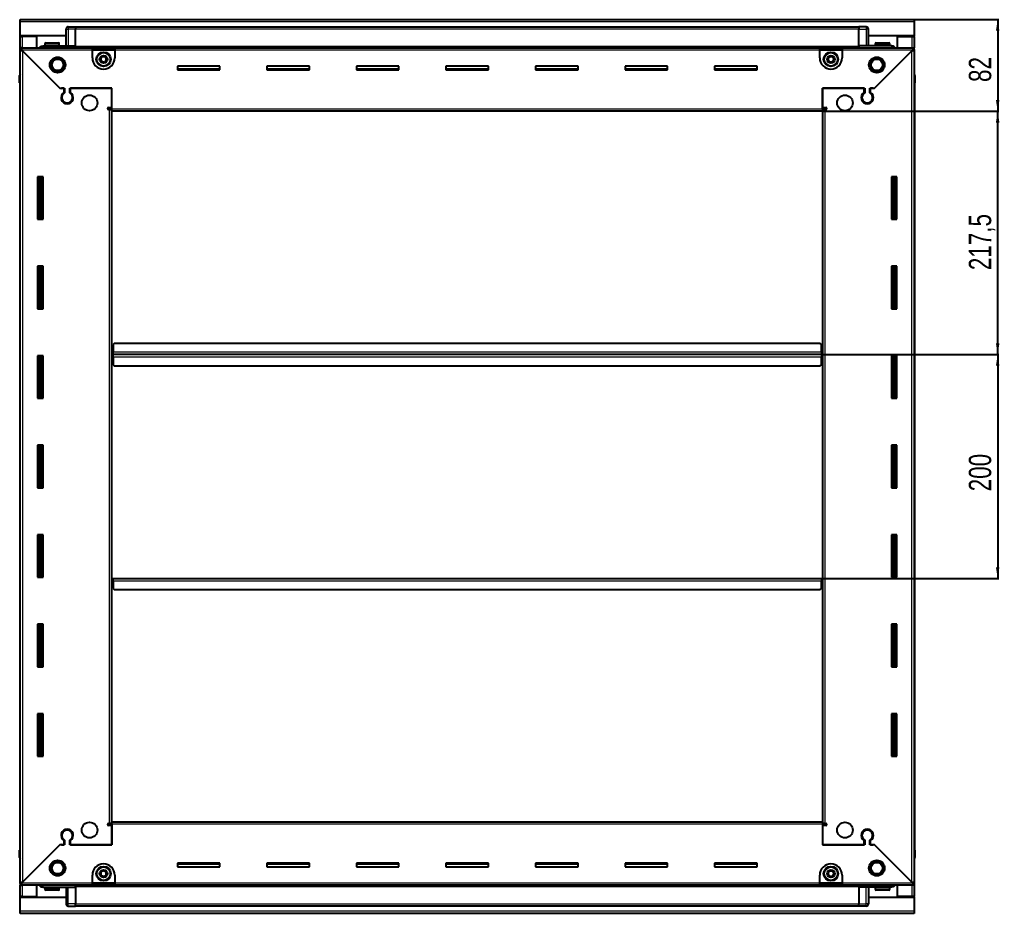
# Model space of a CAD drawing. Header units: millimetres. Extents: x 834 to 3848, y -110 to 2034.
# Drawn here: x 2973 to 3848, y 1077 to 1876 of the extents above; entities that cross this region are included whole.
import ezdxf

# ---------------------------------------------------------------- set-up
doc = ezdxf.new("R2010")
doc.units = ezdxf.units.MM
doc.layers.add('FORMAT', color=7, linetype='Continuous')
doc.styles.add('SLDTEXTSTYLE0', font='TXT', dxfattribs={"width": 0.75})
doc.dimstyles.new('SLDDIMSTYLE0', dxfattribs={"dimtxt": 20, "dimasz": 10, "dimexe": 0, "dimexo": 0.0625, "dimgap": 5, "dimtad": 2, "dimdec": 1, "dimrnd": 1e-09, "dimzin": 12, "dimdsep": 46, "dimtxsty": 'SLDTEXTSTYLE0', "dimsah": 1, "dimcen": 0.09, "dimadec": 0, "dimazin": 3, "dimtfac": 1, "dimtofl": 0, "dimtmove": 0, "dimatfit": 3, "dimfxl": 0, "dimfrac": 2, "dimtolj": 1, "dimtzin": 12, "dimarcsym": 0})

# ---------------------------------------------------------------- blocks, each defined once
blk = doc.blocks.new('_D_5')
at = {"layer": 'FORMAT'}
for p, q in [((3772.1, 1876.26), (3847.59, 1876.26)), ((3846.59, 1876.26), (3846.59, 1794.26)), ((3690.1, 1794.26), (3847.59, 1794.26))]:
    blk.add_line(p, q, dxfattribs=at)
for points in [[(3846.59, 1876.26), (3845.05, 1866.26), (3848.13, 1866.26)], [(3846.59, 1794.26), (3848.13, 1804.26), (3845.05, 1804.26)]]:
    blk.add_solid(points, dxfattribs=at)
at = {"layer": 'FORMAT', "insert": (3820.81, 1820.48), "char_height": 20, "attachment_point": 1, "rotation": 90, "style": 'SLDTEXTSTYLE0'}
blk.add_mtext('82', dxfattribs=at)
blk = doc.blocks.new('_D_6')
at = {"layer": 'FORMAT'}
for p, q in [((3690.1, 1794.26), (3847.59, 1794.26)), ((3846.59, 1576.76), (3846.59, 1794.26)), ((3689.1, 1576.76), (3847.59, 1576.76))]:
    blk.add_line(p, q, dxfattribs=at)
for points in [[(3846.59, 1794.26), (3845.05, 1784.26), (3848.13, 1784.26)], [(3846.59, 1576.76), (3848.13, 1586.76), (3845.05, 1586.76)]]:
    blk.add_solid(points, dxfattribs=at)
at = {"layer": 'FORMAT', "insert": (3820.81, 1652.26), "char_height": 20, "attachment_point": 1, "rotation": 90, "style": 'SLDTEXTSTYLE0'}
blk.add_mtext('217,5', dxfattribs=at)
blk = doc.blocks.new('_D_7')
at = {"layer": 'FORMAT'}
for p, q in [((3689.1, 1576.76), (3847.59, 1576.76)), ((3846.59, 1576.76), (3846.59, 1376.76)), ((3689.1, 1376.76), (3847.59, 1376.76))]:
    blk.add_line(p, q, dxfattribs=at)
for points in [[(3846.59, 1576.76), (3845.05, 1566.76), (3848.13, 1566.76)], [(3846.59, 1376.76), (3848.13, 1386.76), (3845.05, 1386.76)]]:
    blk.add_solid(points, dxfattribs=at)
at = {"layer": 'FORMAT', "insert": (3820.81, 1454.59), "char_height": 20, "attachment_point": 1, "rotation": 90, "style": 'SLDTEXTSTYLE0'}
blk.add_mtext('200', dxfattribs=at)

msp = doc.modelspace()

# ---------------------------------------------------------------- linework, layer by layer
at = {"color": 7, "linetype": 'Continuous', "lineweight": 25}
for p, q in [((2973.09, 1876.26), (3772.09, 1876.26)), ((2973.09, 1874.16), (2973.09, 1876.26)), ((2973.09, 1861.76), (2973.09, 1874.16)), ((3772.09, 1876.26), (3772.09, 1874.16)), ((3772.09, 1874.16), (3772.09, 1861.76)), ((3014.09, 1852.76), (3014.09, 1867.76)), ((3014.77, 1869.26), (3014.77, 1869.26)), ((3016.09, 1869.76), (3022.59, 1869.76)), ((3016.09, 1869.76), (3022.59, 1869.76)), ((3022.59, 1869.76), (3022.59, 1869.76)), ((3022.59, 1869.76), (3022.59, 1869.76)), ((3022.59, 1869.76), (3022.59, 1867.76)), ((3722.59, 1869.61), (3022.59, 1869.61)), ((3022.59, 1852.76), (3022.59, 1867.76)), ((3722.59, 1869.76), (3722.59, 1869.76)), ((3729.09, 1869.76), (3722.59, 1869.76)), ((3729.09, 1869.76), (3722.59, 1869.76)), ((3722.59, 1869.76), (3722.59, 1867.76)), ((3722.59, 1852.76), (3722.59, 1867.76)), ((3731.09, 1867.76), (3731.09, 1867.76)), ((3731.09, 1852.76), (3731.09, 1867.76)), ((3014.09, 1861.76), (2973.09, 1861.76)), ((2973.09, 1861.26), (2973.09, 1861.76)), ((2973.09, 1851.01), (2973.09, 1861.26)), ((2973.09, 1861.26), (2975.19, 1861.26)), ((2974.59, 1861.26), (2974.59, 1861.76)), ((2988.09, 1861.26), (2975.19, 1861.26)), ((2988.09, 1851.01), (2988.09, 1861.26)), ((3772.09, 1861.76), (3731.09, 1861.76)), ((3757.09, 1851.01), (3757.09, 1861.26)), ((3757.09, 1861.26), (3769.99, 1861.26)), ((3769.99, 1861.26), (3772.09, 1861.26)), ((3770.59, 1861.26), (3770.59, 1861.76)), ((3772.09, 1861.26), (3772.09, 1861.76)), ((3772.09, 1861.26), (3772.09, 1851.01)), ((2973.09, 1849.51), (2973.09, 1851.01)), ((2973.09, 1851.01), (2974.09, 1851.01)), ((2973.09, 1849.01), (2973.09, 1849.51)), ((2973.09, 1849.51), (2974.09, 1849.51)), ((2973.09, 1104.51), (2973.09, 1849.01)), ((2974.59, 1849.01), (2973.09, 1849.01)), ((2974.09, 1851.01), (3037.59, 1851.01)), ((2974.09, 1849.51), (2974.09, 1851.01)), ((2974.69, 1848.91), (3008.59, 1815.01)), ((3009.29, 1814.31), (2975.19, 1848.41)), ((2993.59, 1852.76), (3022.59, 1852.76)), ((2995.09, 1854.66), (2995.09, 1852.76)), ((2995.89, 1855.46), (3007.29, 1855.46)), ((3008.09, 1852.76), (3008.09, 1854.66)), ((3022.59, 1852.76), (3022.59, 1852.26)), ((3022.59, 1851.61), (3722.59, 1851.61)), ((3037.59, 1848.91), (3037.59, 1851.01)), ((3037.59, 1851.01), (3057.59, 1851.01)), ((3037.59, 1849.51), (3057.59, 1849.51)), ((3037.59, 1842.01), (3037.59, 1848.91)), ((3057.59, 1851.01), (3687.59, 1851.01)), ((3057.59, 1851.01), (3057.59, 1848.91)), ((3057.59, 1848.91), (3057.59, 1842.01)), ((3687.59, 1848.91), (3687.59, 1851.01)), ((3687.59, 1851.01), (3707.59, 1851.01)), ((3687.59, 1849.51), (3707.59, 1849.51)), ((3687.59, 1842.01), (3687.59, 1848.91)), ((3707.59, 1851.01), (3771.09, 1851.01)), ((3707.59, 1851.01), (3707.59, 1848.91)), ((3707.59, 1848.91), (3707.59, 1842.01)), ((3722.59, 1852.76), (3722.59, 1852.26)), ((3751.59, 1852.76), (3722.59, 1852.76)), ((3769.99, 1848.41), (3735.89, 1814.31)), ((3736.59, 1815.01), (3770.49, 1848.91)), ((3737.09, 1854.66), (3737.09, 1852.76)), ((3737.89, 1855.46), (3749.29, 1855.46)), ((3750.09, 1852.76), (3750.09, 1854.66)), ((3770.59, 1849.01), (3772.09, 1849.01)), ((3771.09, 1849.51), (3771.09, 1851.01)), ((3771.09, 1851.01), (3772.09, 1851.01)), ((3771.09, 1849.51), (3772.09, 1849.51)), ((3772.09, 1849.51), (3772.09, 1851.01)), ((3772.09, 1849.51), (3772.09, 1849.01)), ((3772.09, 1849.01), (3772.09, 1104.51)), ((3151.59, 1834.76), (3113.59, 1834.76)), ((3113.59, 1834.76), (3113.59, 1831.26)), ((3151.59, 1832.01), (3113.59, 1832.01)), ((3113.59, 1831.26), (3151.59, 1831.26)), ((3151.59, 1831.26), (3151.59, 1834.76)), ((3231.59, 1834.76), (3193.59, 1834.76)), ((3193.59, 1834.76), (3193.59, 1831.26)), ((3231.59, 1832.01), (3193.59, 1832.01)), ((3193.59, 1831.26), (3231.59, 1831.26)), ((3231.59, 1831.26), (3231.59, 1834.76)), ((3311.59, 1834.76), (3273.59, 1834.76)), ((3273.59, 1834.76), (3273.59, 1831.26)), ((3311.59, 1832.01), (3273.59, 1832.01)), ((3273.59, 1831.26), (3311.59, 1831.26)), ((3311.59, 1831.26), (3311.59, 1834.76)), ((3391.59, 1834.76), (3353.59, 1834.76)), ((3353.59, 1834.76), (3353.59, 1831.26)), ((3391.59, 1832.01), (3353.59, 1832.01)), ((3353.59, 1831.26), (3391.59, 1831.26)), ((3391.59, 1831.26), (3391.59, 1834.76)), ((3471.59, 1834.76), (3433.59, 1834.76)), ((3433.59, 1834.76), (3433.59, 1831.26)), ((3471.59, 1832.01), (3433.59, 1832.01)), ((3433.59, 1831.26), (3471.59, 1831.26)), ((3471.59, 1831.26), (3471.59, 1834.76)), ((3551.59, 1834.76), (3513.59, 1834.76)), ((3513.59, 1834.76), (3513.59, 1831.26)), ((3551.59, 1832.01), (3513.59, 1832.01)), ((3513.59, 1831.26), (3551.59, 1831.26)), ((3551.59, 1831.26), (3551.59, 1834.76)), ((3631.59, 1834.76), (3593.59, 1834.76)), ((3593.59, 1834.76), (3593.59, 1831.26)), ((3631.59, 1832.01), (3593.59, 1832.01)), ((3593.59, 1831.26), (3631.59, 1831.26)), ((3631.59, 1831.26), (3631.59, 1834.76)), ((2972.59, 1826.26), (2972.59, 1819.76)), ((2972.59, 1819.76), (2972.59, 1826.26)), ((3772.09, 1827.58), (3772.09, 1827.58)), ((3772.59, 1826.26), (3772.59, 1819.76)), ((3772.59, 1819.76), (3772.59, 1826.26)), ((2972.59, 1819.76), (2972.59, 1819.76)), ((2973.09, 1819.76), (2972.59, 1819.76)), ((2972.74, 1819.76), (2972.74, 1133.76)), ((3008.59, 1815.01), (3012.79, 1815.01)), ((3009.99, 1815.01), (3009.29, 1814.31)), ((3012.09, 1815.01), (3009.99, 1815.01)), ((3012.09, 1815.01), (3012.09, 1811.12)), ((3012.79, 1815.01), (3012.79, 1810.72)), ((3017.39, 1815.01), (3055.09, 1815.01)), ((3017.39, 1810.72), (3017.39, 1815.01)), ((3018.09, 1811.12), (3018.09, 1815.01)), ((3055.09, 1815.01), (3018.09, 1815.01)), ((3055.09, 1796.36), (3055.09, 1815.01)), ((3055.09, 1797.76), (3055.09, 1815.01)), ((3690.09, 1815.01), (3727.79, 1815.01)), ((3690.09, 1796.36), (3690.09, 1815.01)), ((3690.09, 1815.01), (3690.09, 1797.76)), ((3727.09, 1815.01), (3690.09, 1815.01)), ((3727.09, 1815.01), (3727.09, 1811.12)), ((3727.79, 1815.01), (3727.79, 1810.72)), ((3732.39, 1815.01), (3736.59, 1815.01)), ((3732.39, 1810.72), (3732.39, 1815.01)), ((3735.19, 1815.01), (3733.09, 1815.01)), ((3733.09, 1811.12), (3733.09, 1815.01)), ((3735.89, 1814.31), (3735.19, 1815.01)), ((3772.09, 1819.76), (3772.59, 1819.76)), ((3772.44, 1133.76), (3772.44, 1819.76)), ((3772.59, 1819.76), (3772.59, 1819.76)), ((3772.59, 1819.76), (3772.59, 1819.76)), ((3013.09, 1802.14), (3013.09, 1801.38)), ((3052.24, 1797.76), (3055.09, 1797.76)), ((3052.99, 1795.76), (3052.24, 1795.76)), ((3052.99, 1795.76), (3055.09, 1795.76)), ((3055.09, 1796.76), (3053.09, 1796.76)), ((3053.09, 1796.76), (3053.09, 1795.76)), ((3055.09, 1794.26), (3055.09, 1796.36)), ((3690.09, 1797.76), (3692.94, 1797.76)), ((3692.09, 1796.76), (3690.09, 1796.76)), ((3690.09, 1796.36), (3690.09, 1794.26)), ((3690.09, 1795.76), (3692.19, 1795.76)), ((3692.09, 1795.76), (3692.09, 1796.76)), ((3692.94, 1795.76), (3692.19, 1795.76)), ((3732.09, 1802.14), (3732.09, 1801.38)), ((3690.09, 1794.26), (3055.09, 1794.26)), ((3055.09, 1159.26), (3055.09, 1794.26)), ((3690.09, 1794.26), (3690.09, 1159.26)), ((2993.59, 1735.76), (2988.59, 1735.76)), ((2988.59, 1735.76), (2988.59, 1697.76)), ((2990.74, 1697.76), (2990.74, 1735.76)), ((2992.53, 1697.76), (2992.53, 1735.76)), ((2992.57, 1697.76), (2992.57, 1735.76)), ((2993.59, 1697.76), (2993.59, 1735.76)), ((3751.59, 1735.76), (3751.59, 1697.76)), ((3756.59, 1735.76), (3751.59, 1735.76)), ((3752.61, 1735.76), (3752.61, 1697.76)), ((3752.65, 1735.76), (3752.65, 1697.76)), ((3754.44, 1735.76), (3754.44, 1697.76)), ((3756.59, 1697.76), (3756.59, 1735.76)), ((2988.59, 1697.76), (2993.59, 1697.76)), ((3751.59, 1697.76), (3756.59, 1697.76)), ((2993.59, 1655.76), (2988.59, 1655.76)), ((2988.59, 1655.76), (2988.59, 1617.76)), ((2990.74, 1617.76), (2990.74, 1655.76)), ((2992.53, 1617.76), (2992.53, 1655.76)), ((2992.57, 1617.76), (2992.57, 1655.76)), ((2993.59, 1617.76), (2993.59, 1655.76)), ((3751.59, 1655.76), (3751.59, 1617.76)), ((3756.59, 1655.76), (3751.59, 1655.76)), ((3752.61, 1655.76), (3752.61, 1617.76)), ((3752.65, 1655.76), (3752.65, 1617.76)), ((3754.44, 1655.76), (3754.44, 1617.76)), ((3756.59, 1617.76), (3756.59, 1655.76)), ((2988.59, 1617.76), (2993.59, 1617.76)), ((3751.59, 1617.76), (3756.59, 1617.76)), ((3057.09, 1586.76), (3056.09, 1585.76)), ((3056.09, 1585.76), (3056.09, 1578.86)), ((3688.09, 1586.76), (3057.09, 1586.76)), ((3689.09, 1585.76), (3688.09, 1586.76)), ((3689.09, 1578.86), (3689.09, 1585.76)), ((3055.84, 1576.76), (3055.09, 1576.76)), ((3056.09, 1579.61), (3055.84, 1579.61)), ((3055.84, 1579.61), (3055.84, 1576.76)), ((3055.84, 1576.76), (3055.84, 1573.91)), ((3056.09, 1576.76), (3056.09, 1578.86)), ((3689.09, 1576.76), (3056.09, 1576.76)), ((3056.09, 1574.66), (3056.09, 1576.76)), ((3689.34, 1579.61), (3689.09, 1579.61)), ((3689.09, 1578.86), (3689.09, 1576.76)), ((3689.09, 1576.76), (3689.09, 1574.66)), ((3689.34, 1576.76), (3689.34, 1579.61)), ((3690.09, 1576.76), (3689.34, 1576.76)), ((3689.34, 1573.91), (3689.34, 1576.76)), ((2993.59, 1575.76), (2988.59, 1575.76)), ((2988.59, 1575.76), (2988.59, 1537.76)), ((2990.74, 1537.76), (2990.74, 1575.76)), ((2992.53, 1537.76), (2992.53, 1575.76)), ((2992.57, 1537.76), (2992.57, 1575.76)), ((2993.59, 1537.76), (2993.59, 1575.76)), ((3055.84, 1573.91), (3056.09, 1573.91)), ((3056.09, 1574.66), (3056.09, 1567.76)), ((3056.09, 1567.76), (3057.09, 1566.76)), ((3688.09, 1566.76), (3689.09, 1567.76)), ((3689.09, 1567.76), (3689.09, 1574.66)), ((3689.09, 1573.91), (3689.34, 1573.91)), ((3751.59, 1575.76), (3751.59, 1537.76)), ((3756.59, 1575.76), (3751.59, 1575.76)), ((3752.61, 1575.76), (3752.61, 1537.76)), ((3752.65, 1575.76), (3752.65, 1537.76)), ((3754.44, 1575.76), (3754.44, 1537.76)), ((3756.59, 1537.76), (3756.59, 1575.76)), ((3057.09, 1566.76), (3688.09, 1566.76)), ((2988.59, 1537.76), (2993.59, 1537.76)), ((3751.59, 1537.76), (3756.59, 1537.76)), ((2993.59, 1495.76), (2988.59, 1495.76)), ((2988.59, 1495.76), (2988.59, 1457.76)), ((2990.74, 1457.76), (2990.74, 1495.76)), ((2992.53, 1457.76), (2992.53, 1495.76)), ((2992.57, 1457.76), (2992.57, 1495.76)), ((2993.59, 1457.76), (2993.59, 1495.76)), ((3751.59, 1495.76), (3751.59, 1457.76)), ((3756.59, 1495.76), (3751.59, 1495.76)), ((3752.61, 1495.76), (3752.61, 1457.76)), ((3752.65, 1495.76), (3752.65, 1457.76)), ((3754.44, 1495.76), (3754.44, 1457.76)), ((3756.59, 1457.76), (3756.59, 1495.76)), ((2988.59, 1457.76), (2993.59, 1457.76)), ((3751.59, 1457.76), (3756.59, 1457.76)), ((2993.59, 1415.76), (2988.59, 1415.76)), ((2988.59, 1415.76), (2988.59, 1377.76)), ((2990.74, 1377.76), (2990.74, 1415.76)), ((2992.53, 1377.76), (2992.53, 1415.76)), ((2992.57, 1377.76), (2992.57, 1415.76)), ((2993.59, 1377.76), (2993.59, 1415.76)), ((3751.59, 1415.76), (3751.59, 1377.76)), ((3756.59, 1415.76), (3751.59, 1415.76)), ((3752.61, 1415.76), (3752.61, 1377.76)), ((3752.65, 1415.76), (3752.65, 1377.76)), ((3754.44, 1415.76), (3754.44, 1377.76)), ((3756.59, 1377.76), (3756.59, 1415.76)), ((2988.59, 1377.76), (2993.59, 1377.76)), ((3055.09, 1376.76), (3055.84, 1376.76)), ((3055.84, 1376.76), (3055.84, 1373.91)), ((3056.09, 1374.66), (3056.09, 1376.76)), ((3056.09, 1376.76), (3689.09, 1376.76)), ((3056.09, 1374.66), (3056.09, 1367.76)), ((3689.09, 1376.76), (3689.09, 1374.66)), ((3689.09, 1367.76), (3689.09, 1374.66)), ((3689.34, 1373.91), (3689.34, 1376.76)), ((3689.34, 1376.76), (3690.09, 1376.76)), ((3751.59, 1377.76), (3756.59, 1377.76)), ((3055.84, 1373.91), (3056.09, 1373.91)), ((3056.09, 1367.76), (3057.09, 1366.76)), ((3057.09, 1366.76), (3688.09, 1366.76)), ((3688.09, 1366.76), (3689.09, 1367.76)), ((3689.09, 1373.91), (3689.34, 1373.91)), ((2993.59, 1335.76), (2988.59, 1335.76)), ((2988.59, 1335.76), (2988.59, 1297.76)), ((2990.74, 1297.76), (2990.74, 1335.76)), ((2992.53, 1297.76), (2992.53, 1335.76)), ((2992.57, 1297.76), (2992.57, 1335.76)), ((2993.59, 1297.76), (2993.59, 1335.76)), ((3751.59, 1335.76), (3751.59, 1297.76)), ((3756.59, 1335.76), (3751.59, 1335.76)), ((3752.61, 1335.76), (3752.61, 1297.76)), ((3752.65, 1335.76), (3752.65, 1297.76)), ((3754.44, 1335.76), (3754.44, 1297.76)), ((3756.59, 1297.76), (3756.59, 1335.76)), ((2988.59, 1297.76), (2993.59, 1297.76)), ((3751.59, 1297.76), (3756.59, 1297.76)), ((2993.59, 1255.76), (2988.59, 1255.76)), ((2988.59, 1255.76), (2988.59, 1217.76)), ((2990.74, 1217.76), (2990.74, 1255.76)), ((2992.53, 1217.76), (2992.53, 1255.76)), ((2992.57, 1217.76), (2992.57, 1255.76)), ((2993.59, 1217.76), (2993.59, 1255.76)), ((3751.59, 1255.76), (3751.59, 1217.76)), ((3756.59, 1255.76), (3751.59, 1255.76)), ((3752.61, 1255.76), (3752.61, 1217.76)), ((3752.65, 1255.76), (3752.65, 1217.76)), ((3754.44, 1255.76), (3754.44, 1217.76)), ((3756.59, 1217.76), (3756.59, 1255.76)), ((2988.59, 1217.76), (2993.59, 1217.76)), ((3751.59, 1217.76), (3756.59, 1217.76)), ((3052.24, 1157.76), (3052.99, 1157.76)), ((3055.09, 1155.76), (3052.24, 1155.76)), ((3055.09, 1157.76), (3052.99, 1157.76)), ((3053.09, 1157.76), (3053.09, 1156.76)), ((3053.09, 1156.76), (3055.09, 1156.76)), ((3055.09, 1157.16), (3055.09, 1159.26)), ((3055.09, 1159.26), (3690.09, 1159.26)), ((3055.09, 1157.16), (3055.09, 1138.51)), ((3055.09, 1138.51), (3055.09, 1155.76)), ((3690.09, 1159.26), (3690.09, 1157.16)), ((3692.19, 1157.76), (3690.09, 1157.76)), ((3690.09, 1157.16), (3690.09, 1138.51)), ((3690.09, 1156.76), (3692.09, 1156.76)), ((3690.09, 1155.76), (3690.09, 1138.51)), ((3692.94, 1155.76), (3690.09, 1155.76)), ((3692.09, 1156.76), (3692.09, 1157.76)), ((3692.19, 1157.76), (3692.94, 1157.76)), ((3013.09, 1152.13), (3013.09, 1151.37)), ((3732.09, 1152.13), (3732.09, 1151.37)), ((3008.59, 1138.51), (2974.69, 1104.61)), ((2975.19, 1105.11), (3009.29, 1139.21)), ((3012.79, 1138.51), (3008.59, 1138.51)), ((3009.29, 1139.21), (3009.99, 1138.51)), ((3009.99, 1138.51), (3012.09, 1138.51)), ((3012.09, 1142.4), (3012.09, 1138.51)), ((3012.79, 1142.79), (3012.79, 1138.51)), ((3017.39, 1138.51), (3017.39, 1142.79)), ((3055.09, 1138.51), (3017.39, 1138.51)), ((3018.09, 1138.51), (3018.09, 1142.4)), ((3018.09, 1138.51), (3055.09, 1138.51)), ((3727.79, 1138.51), (3690.09, 1138.51)), ((3690.09, 1138.51), (3727.09, 1138.51)), ((3727.09, 1142.4), (3727.09, 1138.51)), ((3727.79, 1142.79), (3727.79, 1138.51)), ((3732.39, 1138.51), (3732.39, 1142.79)), ((3736.59, 1138.51), (3732.39, 1138.51)), ((3733.09, 1138.51), (3733.09, 1142.4)), ((3733.09, 1138.51), (3735.19, 1138.51)), ((3735.19, 1138.51), (3735.89, 1139.21)), ((3735.89, 1139.21), (3769.99, 1105.11)), ((3770.49, 1104.61), (3736.59, 1138.51)), ((2972.59, 1133.76), (2972.59, 1133.76)), ((2972.59, 1127.26), (2972.59, 1133.76)), ((2972.59, 1133.76), (2972.59, 1133.76)), ((2972.59, 1133.76), (2972.59, 1127.26)), ((2973.09, 1133.76), (2972.59, 1133.76)), ((3772.09, 1133.76), (3772.59, 1133.76)), ((3772.59, 1133.76), (3772.59, 1133.76)), ((3772.59, 1127.26), (3772.59, 1133.76)), ((3772.59, 1133.76), (3772.59, 1127.26)), ((2973.09, 1125.93), (2973.09, 1125.93)), ((3151.59, 1122.26), (3113.59, 1122.26)), ((3113.59, 1122.26), (3113.59, 1118.76)), ((3113.59, 1121.51), (3151.59, 1121.51)), ((3151.59, 1118.76), (3151.59, 1122.26)), ((3231.59, 1122.26), (3193.59, 1122.26)), ((3193.59, 1122.26), (3193.59, 1118.76)), ((3193.59, 1121.51), (3231.59, 1121.51)), ((3231.59, 1118.76), (3231.59, 1122.26)), ((3311.59, 1122.26), (3273.59, 1122.26)), ((3273.59, 1122.26), (3273.59, 1118.76)), ((3273.59, 1121.51), (3311.59, 1121.51)), ((3311.59, 1118.76), (3311.59, 1122.26)), ((3391.59, 1122.26), (3353.59, 1122.26)), ((3353.59, 1122.26), (3353.59, 1118.76)), ((3353.59, 1121.51), (3391.59, 1121.51)), ((3391.59, 1118.76), (3391.59, 1122.26)), ((3471.59, 1122.26), (3433.59, 1122.26)), ((3433.59, 1122.26), (3433.59, 1118.76)), ((3433.59, 1121.51), (3471.59, 1121.51)), ((3471.59, 1118.76), (3471.59, 1122.26)), ((3551.59, 1122.26), (3513.59, 1122.26)), ((3513.59, 1122.26), (3513.59, 1118.76)), ((3513.59, 1121.51), (3551.59, 1121.51)), ((3551.59, 1118.76), (3551.59, 1122.26)), ((3631.59, 1122.26), (3593.59, 1122.26)), ((3593.59, 1122.26), (3593.59, 1118.76)), ((3593.59, 1121.51), (3631.59, 1121.51)), ((3631.59, 1118.76), (3631.59, 1122.26)), ((3113.59, 1118.76), (3151.59, 1118.76)), ((3193.59, 1118.76), (3231.59, 1118.76)), ((3273.59, 1118.76), (3311.59, 1118.76)), ((3353.59, 1118.76), (3391.59, 1118.76)), ((3433.59, 1118.76), (3471.59, 1118.76)), ((3513.59, 1118.76), (3551.59, 1118.76)), ((3593.59, 1118.76), (3631.59, 1118.76)), ((2973.09, 1104.01), (2973.09, 1104.51)), ((2974.59, 1104.51), (2973.09, 1104.51)), ((2973.09, 1104.01), (2973.09, 1102.51)), ((2974.09, 1104.01), (2973.09, 1104.01)), ((2974.09, 1104.01), (2974.09, 1102.51)), ((3037.59, 1104.61), (3037.59, 1111.51)), ((3037.59, 1102.51), (3037.59, 1104.61)), ((3057.59, 1104.01), (3037.59, 1104.01)), ((3057.59, 1111.51), (3057.59, 1104.61)), ((3057.59, 1104.61), (3057.59, 1102.51)), ((3687.59, 1104.61), (3687.59, 1111.51)), ((3687.59, 1102.51), (3687.59, 1104.61)), ((3707.59, 1104.01), (3687.59, 1104.01)), ((3707.59, 1111.51), (3707.59, 1104.61)), ((3707.59, 1104.61), (3707.59, 1102.51)), ((3770.59, 1104.51), (3772.09, 1104.51)), ((3771.09, 1104.01), (3771.09, 1102.51)), ((3772.09, 1104.01), (3771.09, 1104.01)), ((3772.09, 1104.51), (3772.09, 1104.01)), ((3772.09, 1104.01), (3772.09, 1102.51)), ((2973.09, 1092.26), (2973.09, 1102.51)), ((2974.09, 1102.51), (2973.09, 1102.51)), ((3037.59, 1102.51), (2974.09, 1102.51)), ((2988.09, 1092.26), (2988.09, 1102.51)), ((2993.59, 1100.76), (3022.59, 1100.76)), ((2995.09, 1100.76), (2995.09, 1098.86)), ((2999.67, 1098.06), (2995.89, 1098.06)), ((3007.29, 1098.06), (2999.67, 1098.06)), ((3008.09, 1098.86), (3008.09, 1100.76)), ((3014.09, 1100.76), (3014.09, 1085.76)), ((3722.59, 1101.91), (3022.59, 1101.91)), ((3022.59, 1100.76), (3022.59, 1101.26)), ((3022.59, 1100.76), (3022.59, 1085.76)), ((3057.59, 1102.51), (3037.59, 1102.51)), ((3687.59, 1102.51), (3057.59, 1102.51)), ((3707.59, 1102.51), (3687.59, 1102.51)), ((3771.09, 1102.51), (3707.59, 1102.51)), ((3722.59, 1100.76), (3722.59, 1101.26)), ((3751.59, 1100.76), (3722.59, 1100.76)), ((3722.59, 1100.76), (3722.59, 1085.76)), ((3731.09, 1100.76), (3731.09, 1085.76)), ((3737.09, 1100.76), (3737.09, 1098.86)), ((3744.88, 1098.06), (3737.89, 1098.06)), ((3749.29, 1098.06), (3744.88, 1098.06)), ((3750.09, 1098.86), (3750.09, 1100.76)), ((3757.09, 1092.26), (3757.09, 1102.51)), ((3772.09, 1102.51), (3771.09, 1102.51)), ((3772.09, 1102.51), (3772.09, 1092.26)), ((2975.19, 1092.26), (2973.09, 1092.26)), ((2973.09, 1091.76), (2973.09, 1092.26)), ((2973.09, 1079.36), (2973.09, 1091.76)), ((2973.09, 1091.76), (3014.09, 1091.76)), ((2974.59, 1091.76), (2974.59, 1092.26)), ((2975.19, 1092.26), (2988.09, 1092.26)), ((3014.09, 1085.76), (3014.09, 1085.76)), ((3022.59, 1083.76), (3022.59, 1085.76)), ((3722.59, 1083.76), (3722.59, 1085.76)), ((3731.09, 1091.76), (3772.09, 1091.76)), ((3769.99, 1092.26), (3757.09, 1092.26)), ((3772.09, 1092.26), (3769.99, 1092.26)), ((3770.59, 1091.76), (3770.59, 1092.26)), ((3772.09, 1091.76), (3772.09, 1092.26)), ((3772.09, 1091.76), (3772.09, 1079.36)), ((2973.09, 1077.26), (2973.09, 1079.36)), ((3772.09, 1077.26), (2973.09, 1077.26)), ((3016.09, 1083.76), (3022.59, 1083.76)), ((3016.09, 1083.76), (3022.59, 1083.76)), ((3022.59, 1083.91), (3722.59, 1083.91)), ((3022.59, 1083.76), (3022.59, 1083.76)), ((3722.59, 1083.76), (3722.59, 1083.76)), ((3729.09, 1083.76), (3722.59, 1083.76)), ((3722.59, 1083.76), (3722.59, 1083.76)), ((3729.09, 1083.76), (3722.59, 1083.76)), ((3730.41, 1084.26), (3730.41, 1084.26)), ((3772.09, 1079.36), (3772.09, 1077.26))]:
    msp.add_line(p, q, dxfattribs=at)
at = {"color": 8, "linetype": 'Continuous', "lineweight": 18}
for p, q in [((3772.09, 1874.16), (2973.09, 1874.16)), ((3014.09, 1867.76), (3016.09, 1867.76)), ((3016.09, 1869.76), (3016.09, 1867.76)), ((3016.09, 1867.76), (3016.09, 1852.76)), ((3022.59, 1867.76), (3016.09, 1867.76)), ((3722.59, 1867.61), (3022.59, 1867.61)), ((3722.59, 1867.76), (3729.09, 1867.76)), ((3729.09, 1869.76), (3729.09, 1867.76)), ((3729.09, 1867.76), (3729.09, 1852.76)), ((3731.09, 1867.76), (3729.09, 1867.76)), ((2975.19, 1861.26), (2975.19, 1861.76)), ((2975.19, 1851.01), (2975.19, 1861.26)), ((3769.99, 1861.76), (3769.99, 1861.26)), ((3769.99, 1861.26), (3769.99, 1851.01)), ((3037.59, 1848.91), (2974.69, 1848.91)), ((2975.19, 1848.41), (2975.19, 1105.11)), ((2995.09, 1854.66), (3008.09, 1854.66)), ((3722.59, 1852.26), (3022.59, 1852.26)), ((3722.59, 1851.02), (3022.59, 1851.02)), ((3037.59, 1848.91), (3057.59, 1848.91)), ((3687.59, 1848.91), (3057.59, 1848.91)), ((3687.59, 1848.91), (3707.59, 1848.91)), ((3770.49, 1848.91), (3707.59, 1848.91)), ((3737.09, 1854.66), (3750.09, 1854.66)), ((3769.99, 1105.11), (3769.99, 1848.41)), ((2973.09, 1826.26), (2972.59, 1826.26)), ((3772.09, 1826.26), (3772.59, 1826.26)), ((3052.99, 1157.76), (3052.99, 1795.76)), ((3055.09, 1796.36), (3690.09, 1796.36)), ((3692.19, 1795.76), (3692.19, 1157.76)), ((2990.09, 1735.76), (2990.09, 1697.76)), ((2991.33, 1735.76), (2991.33, 1697.76)), ((3753.86, 1697.76), (3753.86, 1735.76)), ((3755.09, 1697.76), (3755.09, 1735.76)), ((2990.09, 1655.76), (2990.09, 1617.76)), ((2991.33, 1655.76), (2991.33, 1617.76)), ((3753.86, 1617.76), (3753.86, 1655.76)), ((3755.09, 1617.76), (3755.09, 1655.76)), ((3689.09, 1578.86), (3056.09, 1578.86)), ((2990.09, 1575.76), (2990.09, 1537.76)), ((2991.33, 1575.76), (2991.33, 1537.76)), ((3056.09, 1574.66), (3689.09, 1574.66)), ((3753.86, 1537.76), (3753.86, 1575.76)), ((3755.09, 1537.76), (3755.09, 1575.76)), ((2990.09, 1495.76), (2990.09, 1457.76)), ((2991.33, 1495.76), (2991.33, 1457.76)), ((3753.86, 1457.76), (3753.86, 1495.76)), ((3755.09, 1457.76), (3755.09, 1495.76)), ((2990.09, 1415.76), (2990.09, 1377.76)), ((2991.33, 1415.76), (2991.33, 1377.76)), ((3753.86, 1377.76), (3753.86, 1415.76)), ((3755.09, 1377.76), (3755.09, 1415.76)), ((3056.09, 1374.66), (3689.09, 1374.66)), ((2990.09, 1335.76), (2990.09, 1297.76)), ((2991.33, 1335.76), (2991.33, 1297.76)), ((3753.86, 1297.76), (3753.86, 1335.76)), ((3755.09, 1297.76), (3755.09, 1335.76)), ((2990.09, 1255.76), (2990.09, 1217.76)), ((2991.33, 1255.76), (2991.33, 1217.76)), ((3753.86, 1217.76), (3753.86, 1255.76)), ((3755.09, 1217.76), (3755.09, 1255.76)), ((3690.09, 1157.16), (3055.09, 1157.16)), ((2973.09, 1127.26), (2972.59, 1127.26)), ((3772.09, 1127.26), (3772.59, 1127.26)), ((2974.69, 1104.61), (3037.59, 1104.61)), ((3057.59, 1104.61), (3037.59, 1104.61)), ((3057.59, 1104.61), (3687.59, 1104.61)), ((3707.59, 1104.61), (3687.59, 1104.61)), ((3707.59, 1104.61), (3770.49, 1104.61)), ((2975.19, 1092.26), (2975.19, 1102.51)), ((2999.4, 1098.86), (2995.09, 1098.86)), ((3008.09, 1098.86), (2999.4, 1098.86)), ((3016.09, 1085.76), (3016.09, 1100.76)), ((3022.59, 1102.49), (3722.59, 1102.49)), ((3022.59, 1101.26), (3722.59, 1101.26)), ((3729.09, 1085.76), (3729.09, 1100.76)), ((3745.07, 1098.86), (3737.09, 1098.86)), ((3750.09, 1098.86), (3745.07, 1098.86)), ((3769.99, 1102.51), (3769.99, 1092.26)), ((2975.19, 1091.76), (2975.19, 1092.26)), ((3014.09, 1085.76), (3016.09, 1085.76)), ((3022.59, 1085.76), (3016.09, 1085.76)), ((3016.09, 1083.76), (3016.09, 1085.76)), ((3022.59, 1085.91), (3722.59, 1085.91)), ((3722.59, 1085.76), (3729.09, 1085.76)), ((3731.09, 1085.76), (3729.09, 1085.76)), ((3729.09, 1083.76), (3729.09, 1085.76)), ((3769.99, 1092.26), (3769.99, 1091.76)), ((3772.09, 1079.36), (2973.09, 1079.36))]:
    msp.add_line(p, q, dxfattribs=at)
at = {"color": 7, "linetype": 'Continuous', "lineweight": 25}
for centre, radius in [((3006.59, 1835.76), 7), ((3006.59, 1835.76), 6.02), ((3006.59, 1835.76), 5.1), ((3047.59, 1840.76), 6.5), ((3047.59, 1840.76), 3.46), ((3697.59, 1840.76), 6.5), ((3697.59, 1840.76), 3.46), ((3738.59, 1835.76), 7), ((3738.59, 1835.76), 6.03), ((3738.59, 1835.76), 5.1), ((3035.09, 1801.76), 7), ((3710.09, 1801.76), 7), ((3035.09, 1151.76), 7), ((3710.09, 1151.76), 7), ((3006.59, 1117.76), 7), ((3006.59, 1117.76), 6.02), ((3006.59, 1117.76), 5.1), ((3738.59, 1117.76), 7), ((3738.59, 1117.76), 6.02), ((3738.59, 1117.76), 5.1), ((3047.59, 1112.76), 6.5), ((3047.59, 1112.76), 3.46), ((3697.59, 1112.76), 6.5), ((3697.59, 1112.76), 3.46)]:
    msp.add_circle(centre, radius, dxfattribs=at)
at = {"color": 8, "linetype": 'Continuous', "lineweight": 18}
for centre in [(3047.59, 1840.76), (3697.59, 1840.76), (3047.59, 1112.76), (3697.59, 1112.76)]:
    msp.add_circle(centre, 5.7, dxfattribs=at)
at = {"color": 7, "linetype": 'Continuous', "lineweight": 25}
for centre, radius, start, end in [((3016.09, 1867.76), 2, 90, 180), ((3016.09, 1867.76), 2, 123.94202, 131.40962), ((3016.09, 1867.76), 2, 90, 108.58003), ((3729.09, 1867.76), 2, 0, 90), ((3729.09, 1867.76), 2, 0, 90), ((2995.89, 1854.66), 0.8, 90, 180), ((3007.29, 1854.66), 0.8, 0, 90), ((3013.89, 1852.96), 0.2, 270, 0), ((3731.29, 1852.96), 0.2, 180, 270), ((3737.89, 1854.66), 0.8, 90, 180), ((3749.29, 1854.66), 0.8, 0, 90), ((3047.59, 1842.01), 10, 180, 270), ((3047.59, 1840.76), 2.5, 134.01559, 194.01559), ((3047.59, 1840.76), 2.5, 194.01559, 254.01559), ((3047.59, 1840.76), 2.5, 74.01559, 134.01559), ((3047.59, 1840.76), 2.5, 254.01559, 314.01559), ((3047.59, 1842.01), 10, 270, 0), ((3047.59, 1840.76), 2.5, 14.01559, 74.01559), ((3047.59, 1840.76), 2.5, 314.01559, 14.01559), ((3697.59, 1842.01), 10, 180, 270), ((3697.59, 1840.76), 2.5, 160.11158, 220.11158), ((3697.59, 1840.76), 2.5, 100.11158, 160.11158), ((3697.59, 1840.76), 2.5, 220.11158, 280.11158), ((3697.59, 1840.76), 2.5, 40.11158, 100.11158), ((3697.59, 1842.01), 10, 270, 0), ((3697.59, 1840.76), 2.5, 280.11158, 340.11158), ((3697.59, 1840.76), 2.5, 340.11158, 40.11158), ((2974.59, 1826.26), 2, 138.59038, 180), ((3770.59, 1826.26), 2, 33.78451, 41.40962), ((3770.59, 1826.26), 2, 0, 41.39416), ((3770.59, 1826.26), 2, 360, 19.56674), ((3015.09, 1806.51), 5.5, 123.05573, 56.94427), ((3015.09, 1806.51), 4.8, 118.63099, 61.36901), ((3730.09, 1806.51), 5.5, 123.05573, 56.94427), ((3730.09, 1806.51), 4.8, 118.63099, 61.36901), ((3052.24, 1796.76), 1, 90, 270), ((3692.94, 1796.76), 1, 270, 90), ((3052.24, 1156.76), 1, 90, 270), ((3692.94, 1156.76), 1, 270, 90), ((3015.09, 1147.01), 5.5, 303.05573, 236.94427), ((3015.09, 1147.01), 4.8, 298.63099, 241.36901), ((3730.09, 1147.01), 5.5, 303.05573, 236.94427), ((3730.09, 1147.01), 4.8, 298.63099, 241.36901), ((2974.59, 1127.26), 2, 180, 221.39416), ((3047.59, 1111.51), 10, 90, 180), ((3047.59, 1111.51), 10, 0, 90), ((3697.59, 1111.51), 10, 90, 180), ((3697.59, 1111.51), 10, 0, 90), ((3770.59, 1127.26), 2, 318.59038, 0), ((3047.59, 1112.76), 2.5, 127.47401, 187.47401), ((3047.59, 1112.76), 2.5, 187.47401, 247.47401), ((3047.59, 1112.76), 2.5, 67.47401, 127.47401), ((3047.59, 1112.76), 2.5, 7.47401, 67.47401), ((3047.59, 1112.76), 2.5, 307.47401, 7.47401), ((3697.59, 1112.76), 2.5, 147.04236, 207.04236), ((3697.59, 1112.76), 2.5, 87.04236, 147.04236), ((3697.59, 1112.76), 2.5, 27.04236, 87.04236), ((3697.59, 1112.76), 2.5, 327.04236, 27.04236), ((3047.59, 1112.76), 2.5, 247.47401, 307.47401), ((3697.59, 1112.76), 2.5, 207.04236, 267.04236), ((3697.59, 1112.76), 2.5, 267.04236, 327.04236), ((2995.89, 1098.86), 0.8, 180, 270), ((3007.29, 1098.86), 0.8, 270, 360), ((3013.89, 1100.56), 0.2, 0, 90), ((3731.29, 1100.56), 0.2, 90, 180), ((3737.89, 1098.86), 0.8, 180, 270), ((3749.29, 1098.86), 0.8, 270, 0), ((3016.09, 1085.76), 2, 180, 270), ((3016.09, 1085.76), 2, 180, 270), ((3729.09, 1085.76), 2, 270, 0), ((3729.09, 1085.76), 2, 311.40962, 358.35317), ((3729.09, 1085.76), 2, 270, 311.40962)]:
    msp.add_arc(centre, radius, start, end, dxfattribs=at)
for points, knots in [([(2973.09, 1849.01), (2973.12, 1848.96), (2973.17, 1848.87), (2973.56, 1848.74), (2974.12, 1848.61), (2974.7, 1848.5), (2975.07, 1848.43), (2975.19, 1848.41)], [0, 0, 0, 0, 0.230255, 0.448522, 0.666786, 0.88505, 1, 1, 1, 1]), ([(2974.69, 1848.91), (2974.65, 1849.16), (2974.56, 1849.65), (2974.42, 1850.3), (2974.29, 1850.76), (2974.18, 1850.98), (2974.11, 1851), (2974.09, 1851.01)], [0, 0, 0, 0, 0.230255, 0.448522, 0.666786, 0.88505, 1, 1, 1, 1]), ([(2990.38, 1851.01), (2990.5, 1851.21), (2990.88, 1851.86), (2992.04, 1852.57), (2993.07, 1852.69), (2993.59, 1852.76)], [0, 0, 0, 0, 0.18225, 0.591125, 1, 1, 1, 1]), ([(3022.59, 1852.76), (3022.59, 1852.72), (3022.59, 1852.64), (3022.59, 1852.03), (3022.59, 1851.45), (3022.59, 1851.05), (3022.59, 1851.02)], [0, 0, 0, 0, 0.3242788, 0.6485576, 0.9728365, 1, 1, 1, 1]), ([(3722.59, 1852.76), (3722.59, 1852.72), (3722.59, 1852.64), (3722.59, 1852.03), (3722.59, 1851.45), (3722.59, 1851.05), (3722.59, 1851.02)], [0, 0, 0, 0, 0.324279, 0.648558, 0.972836, 1, 1, 1, 1]), ([(3754.81, 1851.01), (3754.69, 1851.21), (3754.3, 1851.86), (3753.15, 1852.57), (3752.11, 1852.69), (3751.59, 1852.76)], [0, 0, 0, 0, 0.18225, 0.591125, 1, 1, 1, 1]), ([(3769.99, 1848.41), (3770.25, 1848.45), (3770.74, 1848.54), (3771.38, 1848.68), (3771.85, 1848.81), (3772.07, 1848.92), (3772.09, 1848.98), (3772.09, 1849.01)], [0, 0, 0, 0, 0.230255, 0.448522, 0.666786, 0.88505, 1, 1, 1, 1]), ([(3771.09, 1851.01), (3771.05, 1850.98), (3770.96, 1850.93), (3770.82, 1850.54), (3770.69, 1849.98), (3770.58, 1849.4), (3770.51, 1849.03), (3770.49, 1848.91)], [0, 0, 0, 0, 0.2302553, 0.4485219, 0.6667858, 0.8850496, 1, 1, 1, 1]), ([(3044.82, 1841.55), (3045.19, 1841.91), (3045.88, 1842.58), (3046.57, 1843.25), (3046.89, 1843.56)], [0, 0, 0, 0, 0.534686, 1, 1, 1, 1]), ([(3045.52, 1838.75), (3045.43, 1839.09), (3045.23, 1839.88), (3044.99, 1840.85), (3044.85, 1841.43), (3044.82, 1841.55)], [0, 0, 0, 0, 0.362901, 0.866875, 1, 1, 1, 1]), ([(3048.29, 1837.96), (3047.8, 1838.1), (3046.87, 1838.36), (3045.95, 1838.63), (3045.52, 1838.75)], [0, 0, 0, 0, 0.534686, 1, 1, 1, 1]), ([(3046.89, 1843.56), (3047.39, 1843.42), (3048.32, 1843.15), (3049.24, 1842.89), (3049.67, 1842.76)], [0, 0, 0, 0, 0.534686, 1, 1, 1, 1]), ([(3050.37, 1839.96), (3050, 1839.6), (3049.3, 1838.93), (3048.61, 1838.27), (3048.29, 1837.96)], [0, 0, 0, 0, 0.534686, 1, 1, 1, 1]), ([(3049.67, 1842.76), (3049.7, 1842.64), (3049.84, 1842.06), (3050.08, 1841.1), (3050.28, 1840.3), (3050.37, 1839.96)], [0, 0, 0, 0, 0.133125, 0.637099, 1, 1, 1, 1]), ([(3694.75, 1840.25), (3694.79, 1840.37), (3695, 1840.93), (3695.33, 1841.87), (3695.61, 1842.64), (3695.73, 1842.96)], [0, 0, 0, 0, 0.133125, 0.637099, 1, 1, 1, 1]), ([(3696.61, 1838.04), (3696.28, 1838.44), (3695.66, 1839.17), (3695.04, 1839.91), (3694.75, 1840.25)], [0, 0, 0, 0, 0.534686, 1, 1, 1, 1]), ([(3695.73, 1842.96), (3696.24, 1843.06), (3697.19, 1843.22), (3698.13, 1843.39), (3698.57, 1843.47)], [0, 0, 0, 0, 0.534686, 1, 1, 1, 1]), ([(3698.57, 1843.47), (3698.91, 1843.08), (3699.53, 1842.34), (3700.15, 1841.61), (3700.43, 1841.26)], [0, 0, 0, 0, 0.534686, 1, 1, 1, 1]), ([(3700.43, 1841.26), (3700.32, 1840.94), (3700.04, 1840.17), (3699.7, 1839.23), (3699.49, 1838.67), (3699.45, 1838.55)], [0, 0, 0, 0, 0.362901, 0.866875, 1, 1, 1, 1]), ([(3699.45, 1838.55), (3698.94, 1838.46), (3697.99, 1838.29), (3697.05, 1838.12), (3696.61, 1838.04)], [0, 0, 0, 0, 0.534686, 1, 1, 1, 1]), ([(3044.93, 1113.86), (3045.02, 1113.94), (3045.5, 1114.3), (3046.29, 1114.91), (3046.94, 1115.41), (3047.22, 1115.62)], [0, 0, 0, 0, 0.133125, 0.637099, 1, 1, 1, 1]), ([(3045.3, 1111), (3045.23, 1111.51), (3045.11, 1112.47), (3044.98, 1113.42), (3044.93, 1113.86)], [0, 0, 0, 0, 0.534686, 1, 1, 1, 1]), ([(3047.22, 1115.62), (3047.69, 1115.42), (3048.58, 1115.05), (3049.47, 1114.68), (3049.88, 1114.51)], [0, 0, 0, 0, 0.534686, 1, 1, 1, 1]), ([(3049.88, 1114.51), (3049.95, 1114), (3050.08, 1113.05), (3050.2, 1112.09), (3050.26, 1111.65)], [0, 0, 0, 0, 0.534686, 1, 1, 1, 1]), ([(3694.71, 1112.91), (3694.99, 1113.34), (3695.51, 1114.15), (3696.04, 1114.95), (3696.28, 1115.33)], [0, 0, 0, 0, 0.534686, 1, 1, 1, 1]), ([(3696.02, 1110.33), (3695.79, 1110.79), (3695.35, 1111.65), (3694.91, 1112.51), (3694.71, 1112.91)], [0, 0, 0, 0, 0.534686, 1, 1, 1, 1]), ([(3696.28, 1115.33), (3696.4, 1115.32), (3697, 1115.29), (3698, 1115.24), (3698.82, 1115.2), (3699.16, 1115.18)], [0, 0, 0, 0, 0.133125, 0.637099, 1, 1, 1, 1]), ([(3700.47, 1112.61), (3700.19, 1112.18), (3699.67, 1111.37), (3699.15, 1110.56), (3698.9, 1110.19)], [0, 0, 0, 0, 0.534686, 1, 1, 1, 1]), ([(3699.16, 1115.18), (3699.4, 1114.72), (3699.84, 1113.86), (3700.27, 1113.01), (3700.47, 1112.61)], [0, 0, 0, 0, 0.534686, 1, 1, 1, 1]), ([(2975.19, 1105.11), (2974.94, 1105.06), (2974.45, 1104.97), (2973.8, 1104.84), (2973.34, 1104.71), (2973.12, 1104.6), (2973.1, 1104.53), (2973.09, 1104.51)], [0, 0, 0, 0, 0.2302553, 0.4485219, 0.6667858, 0.8850496, 1, 1, 1, 1]), ([(2974.09, 1102.51), (2974.14, 1102.53), (2974.23, 1102.59), (2974.36, 1102.98), (2974.49, 1103.54), (2974.6, 1104.12), (2974.67, 1104.48), (2974.69, 1104.61)], [0, 0, 0, 0, 0.230255, 0.448522, 0.666786, 0.88505, 1, 1, 1, 1]), ([(3047.97, 1109.89), (3047.49, 1110.09), (3046.6, 1110.46), (3045.71, 1110.83), (3045.3, 1111)], [0, 0, 0, 0, 0.5346859, 1, 1, 1, 1]), ([(3050.26, 1111.65), (3049.98, 1111.44), (3049.33, 1110.94), (3048.54, 1110.34), (3048.07, 1109.97), (3047.97, 1109.89)], [0, 0, 0, 0, 0.362901, 0.866875, 1, 1, 1, 1]), ([(3698.9, 1110.19), (3698.56, 1110.2), (3697.74, 1110.25), (3696.74, 1110.3), (3696.15, 1110.33), (3696.02, 1110.33)], [0, 0, 0, 0, 0.362901, 0.866875, 1, 1, 1, 1]), ([(3772.09, 1104.51), (3772.07, 1104.55), (3772.01, 1104.64), (3771.62, 1104.78), (3771.06, 1104.91), (3770.48, 1105.02), (3770.12, 1105.08), (3769.99, 1105.11)], [0, 0, 0, 0, 0.230255, 0.448522, 0.666786, 0.88505, 1, 1, 1, 1]), ([(3770.49, 1104.61), (3770.54, 1104.35), (3770.63, 1103.86), (3770.76, 1103.22), (3770.89, 1102.75), (3771, 1102.53), (3771.07, 1102.51), (3771.09, 1102.51)], [0, 0, 0, 0, 0.230255, 0.448522, 0.666786, 0.88505, 1, 1, 1, 1]), ([(2990.38, 1102.51), (2990.5, 1102.31), (2990.88, 1101.66), (2992.04, 1100.95), (2993.07, 1100.82), (2993.59, 1100.76)], [0, 0, 0, 0, 0.18225, 0.591125, 1, 1, 1, 1]), ([(3022.59, 1100.76), (3022.59, 1100.79), (3022.59, 1100.87), (3022.59, 1101.49), (3022.59, 1102.07), (3022.59, 1102.46), (3022.59, 1102.49)], [0, 0, 0, 0, 0.324279, 0.648558, 0.972836, 1, 1, 1, 1]), ([(3722.59, 1100.76), (3722.59, 1100.79), (3722.59, 1100.87), (3722.59, 1101.49), (3722.59, 1102.07), (3722.59, 1102.46), (3722.59, 1102.49)], [0, 0, 0, 0, 0.324279, 0.648558, 0.972836, 1, 1, 1, 1]), ([(3754.81, 1102.51), (3754.69, 1102.31), (3754.3, 1101.66), (3753.15, 1100.95), (3752.11, 1100.82), (3751.59, 1100.76)], [0, 0, 0, 0, 0.18225, 0.591125, 1, 1, 1, 1])]:
    msp.add_open_spline(points, degree=3, knots=knots, dxfattribs=at)
for points in [[(2974.69, 1848.91), (2974.64, 1848.99), (2974.54, 1849.14), (2974.39, 1849.34), (2974.24, 1849.48), (2974.14, 1849.5), (2974.09, 1849.51)], [(2974.59, 1849.01), (2974.6, 1848.96), (2974.62, 1848.86), (2974.76, 1848.71), (2974.96, 1848.56), (2975.11, 1848.46), (2975.19, 1848.41)], [(3769.99, 1848.41), (3770.07, 1848.46), (3770.23, 1848.56), (3770.43, 1848.71), (3770.56, 1848.86), (3770.58, 1848.96), (3770.59, 1849.01)], [(3771.09, 1849.51), (3771.04, 1849.5), (3770.94, 1849.48), (3770.79, 1849.34), (3770.64, 1849.14), (3770.54, 1848.99), (3770.49, 1848.91)], [(2974.09, 1104.01), (2974.14, 1104.02), (2974.24, 1104.03), (2974.39, 1104.17), (2974.54, 1104.37), (2974.64, 1104.53), (2974.69, 1104.61)], [(2975.19, 1105.11), (2975.11, 1105.06), (2974.96, 1104.96), (2974.76, 1104.81), (2974.62, 1104.66), (2974.6, 1104.56), (2974.59, 1104.51)], [(3770.59, 1104.51), (3770.58, 1104.56), (3770.56, 1104.66), (3770.43, 1104.81), (3770.23, 1104.96), (3770.07, 1105.06), (3769.99, 1105.11)], [(3770.49, 1104.61), (3770.54, 1104.53), (3770.64, 1104.37), (3770.79, 1104.17), (3770.94, 1104.03), (3771.04, 1104.02), (3771.09, 1104.01)]]:
    msp.add_open_spline(points, degree=3, dxfattribs=at)
at = {"color": 8, "linetype": 'Continuous', "lineweight": 18}
for points, knots in [([(2993.59, 1852.76), (2993.59, 1852.71), (2993.59, 1852.64), (2993.59, 1852.2), (2993.59, 1851.75), (2993.59, 1851.33), (2993.59, 1851.06), (2993.59, 1851.01)], [0, 0, 0, 0, 0.3597529, 0.5534142, 0.7511852, 0.9489563, 1, 1, 1, 1]), ([(3751.59, 1852.76), (3751.59, 1852.71), (3751.59, 1852.64), (3751.59, 1852.2), (3751.59, 1851.75), (3751.59, 1851.33), (3751.59, 1851.06), (3751.59, 1851.01)], [0, 0, 0, 0, 0.359753, 0.553414, 0.751185, 0.948956, 1, 1, 1, 1]), ([(2993.59, 1100.76), (2993.59, 1100.8), (2993.59, 1100.88), (2993.59, 1101.31), (2993.59, 1101.77), (2993.59, 1102.18), (2993.59, 1102.45), (2993.59, 1102.51)], [0, 0, 0, 0, 0.359753, 0.553414, 0.751185, 0.948956, 1, 1, 1, 1]), ([(3751.59, 1100.76), (3751.59, 1100.8), (3751.59, 1100.88), (3751.59, 1101.31), (3751.59, 1101.77), (3751.59, 1102.18), (3751.59, 1102.45), (3751.59, 1102.51)], [0, 0, 0, 0, 0.359753, 0.553414, 0.751185, 0.948956, 1, 1, 1, 1])]:
    msp.add_open_spline(points, degree=3, knots=knots, dxfattribs=at)

# ---------------------------------------------------------------- dimensions: what is measured, and where the dimension line sits
at = {"layer": 'FORMAT'}
for base, p1, p2, picture, middle in [((3846.59, 1794.26), (3772.09, 1876.26), (3690.09, 1794.26), '_D_5', (3846.59, 1835.26)), ((3846.59, 1794.26), (3689.09, 1576.76), (3690.09, 1794.26), '_D_6', (3846.59, 1685.51)), ((3846.59, 1376.76), (3689.09, 1576.76), (3689.09, 1376.76), '_D_7', (3846.59, 1476.76))]:
    dim = msp.add_linear_dim(base=base, p1=p1, p2=p2, angle=90, dimstyle='SLDDIMSTYLE0', dxfattribs=at)
    dim.commit()
    dim.dimension.update_dxf_attribs({"geometry": picture, "text_midpoint": middle, "dimtype": 160})

doc.saveas('drawing.dxf')
